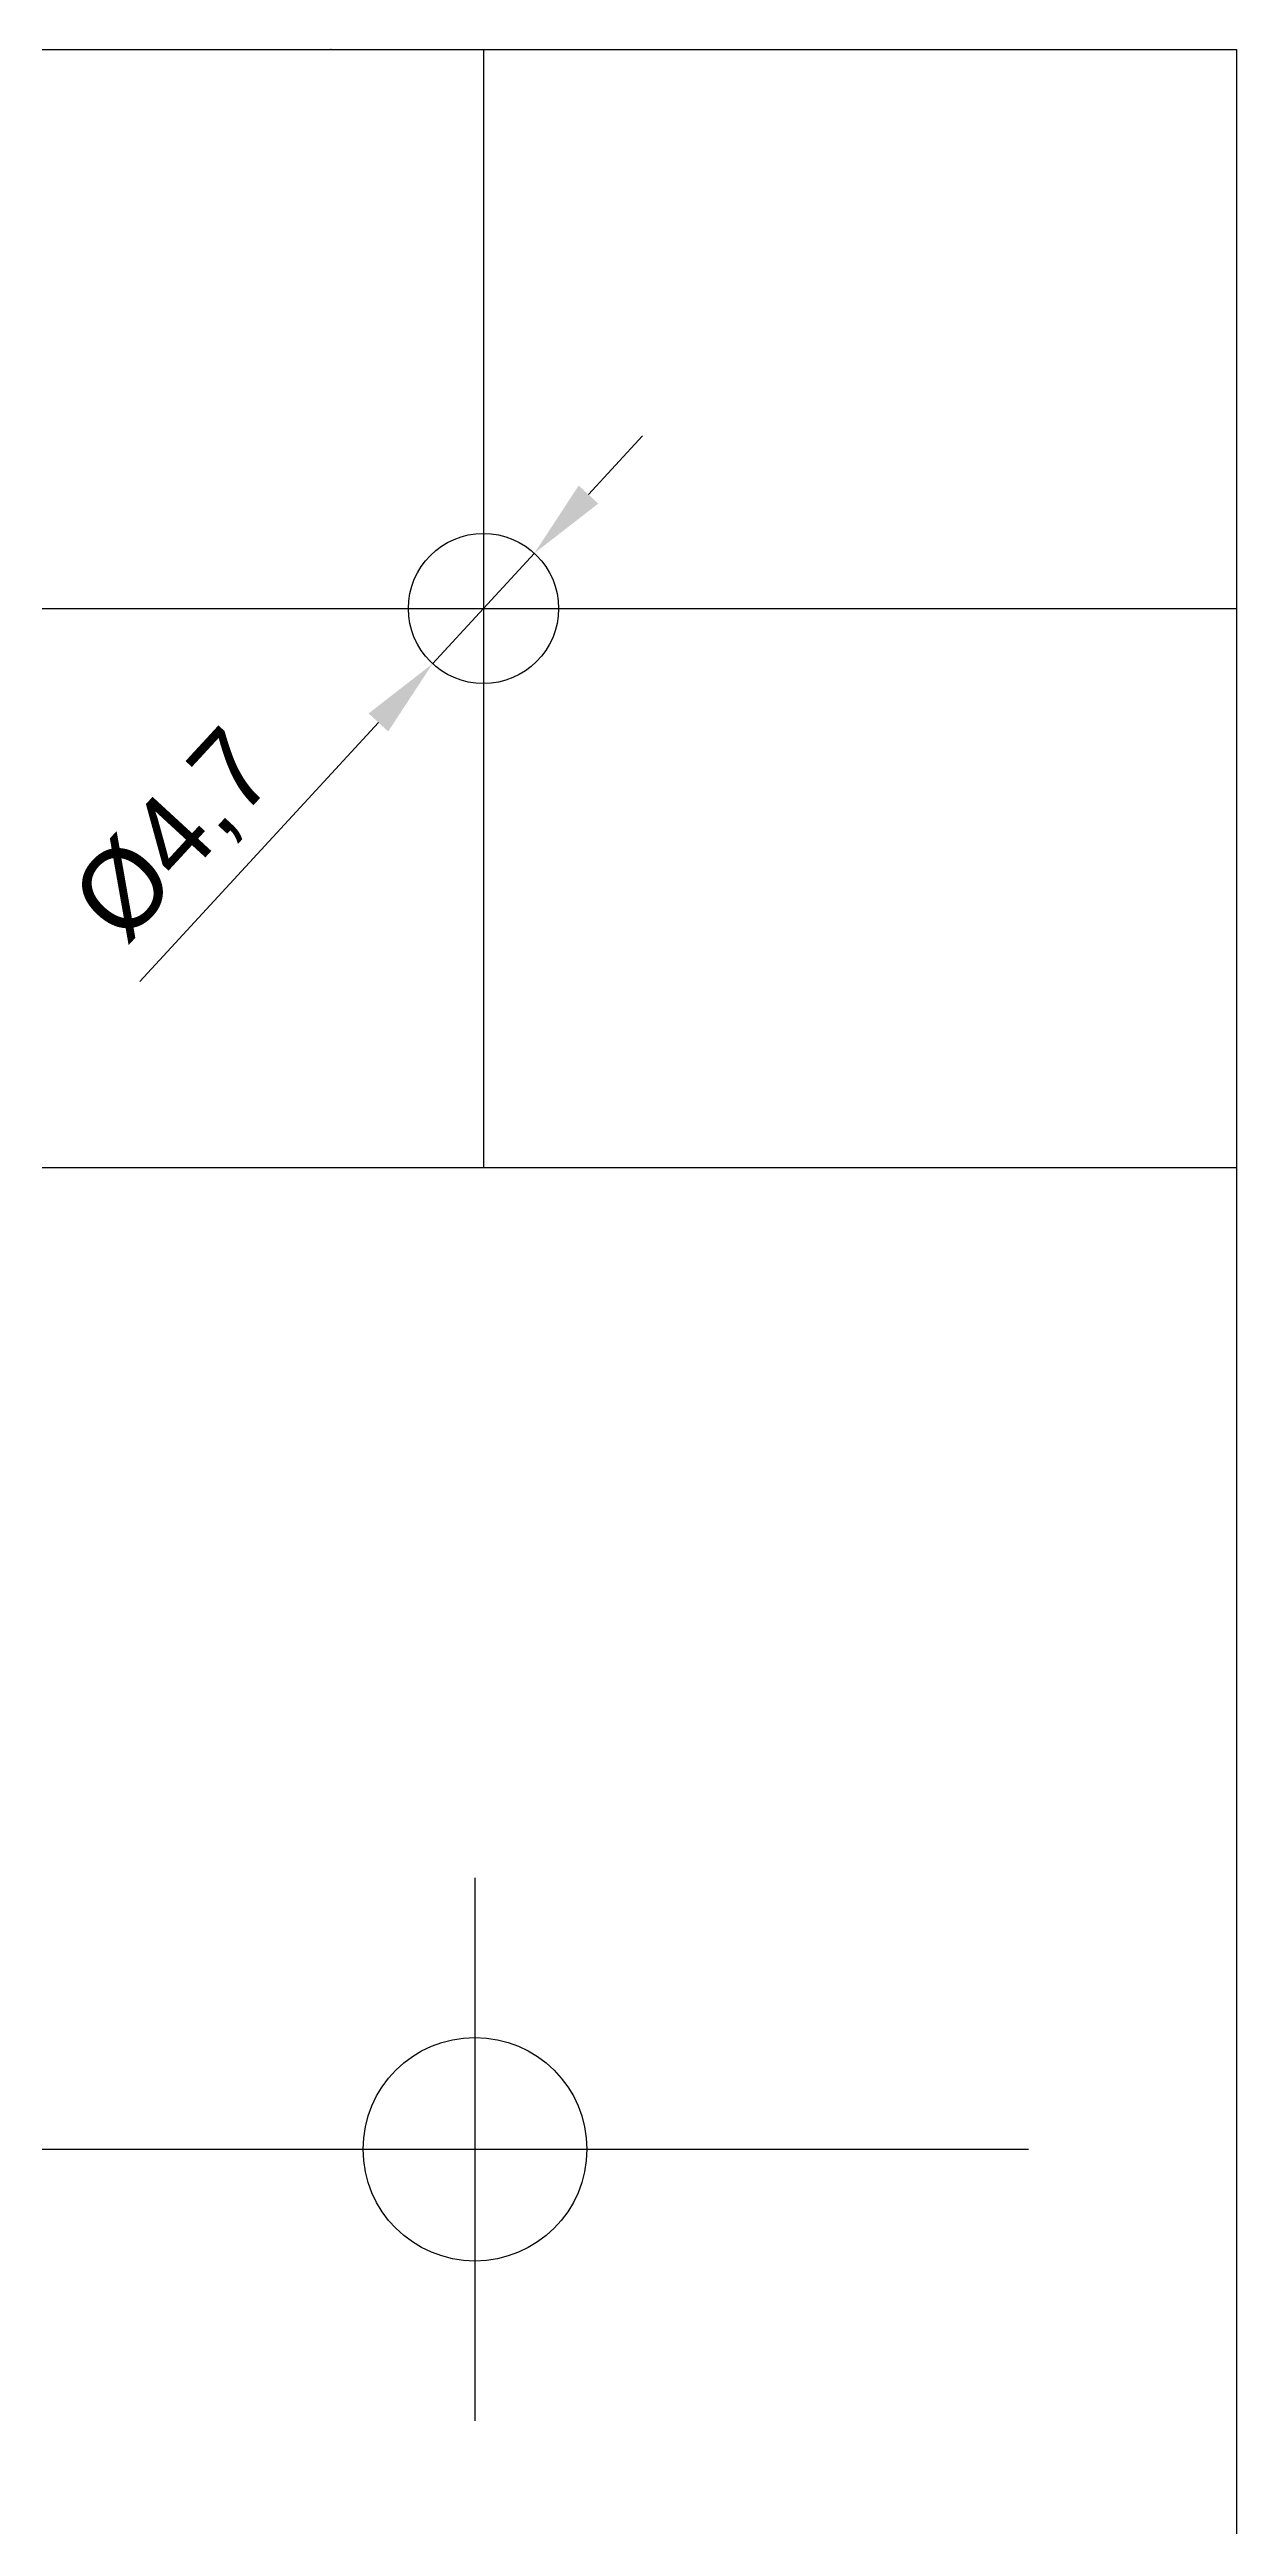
# Model space of a CAD drawing. Extents: x 0 to 85, y 0 to 190.
# Drawn here: x 47.9 to 85, y 112.5 to 190 of the extents above; entities that cross this region are included whole.
import ezdxf

# ---------------------------------------------------------------- set-up
doc = ezdxf.new("R2010")
doc.units = 0
doc.layers.get('0').update_dxf_attribs({"linetype": 'CONTINUOUS'})
doc.layers.get('DEFPOINTS').update_dxf_attribs({"linetype": 'CONTINUOUS'})
for name, color, linetype in [('ANNO', 7, 'CONTINUOUS'), ('HOLE', 7, 'CONTINUOUS'), ('PARTS', 131, 'CONTINUOUS')]:
    doc.layers.add(name, color=color, linetype=linetype)
doc.dimstyles.get("Standard").update_dxf_attribs({"dimtxt": 0.18, "dimasz": 0.18, "dimexe": 0.18, "dimexo": 0.0625, "dimgap": 0.09, "dimtad": 0, "dimtih": 1, "dimtoh": 1, "dimzin": 0, "dimcen": 0.09, "dimazin": 3, "dimtfac": 1, "dimtofl": 0, "dimtmove": 0, "dimatfit": 3})

# ---------------------------------------------------------------- blocks, each defined once
blk = doc.blocks.new('*U6')
at = {"layer": 'ANNO', "color": 0}
blk.add_text('Ø4,7', height=2.5, rotation=47.35385, dxfattribs=at).set_placement((50.194, 161.94))
blk = doc.blocks.new('*D2')
at = {"layer": 'ANNO', "color": 0}
for p, q in [((64.728, 176.067), (66.422, 177.906)), ((63.035, 174.229), (59.851, 170.771)), ((50.69, 160.826), (58.157, 168.933))]:
    blk.add_line(p, q, dxfattribs=at)
for points in [[(64.422, 176.35), (65.035, 175.785), (63.035, 174.229)], [(57.85, 169.215), (58.463, 168.65), (59.851, 170.771)]]:
    blk.add_solid(points, dxfattribs=at)
at = {"layer": 'DEFPOINTS', "color": 0}
for p in [(63.035, 174.229), (59.851, 170.771)]:
    blk.add_point(p, dxfattribs=at)
at = {"layer": 'ANNO'}
blk.add_blockref('*U6', (0, 0), dxfattribs=at)

msp = doc.modelspace()

# ---------------------------------------------------------------- linework, layer by layer
for p, q in [((0, 190), (85, 190)), ((85, 190), (85, 155)), ((0, 155), (85, 155)), ((85, 155), (85, 35))]:
    msp.add_line(p, q)
at = {"layer": 'HOLE'}
for p, q in [((61.443, 190), (61.443, 155)), ((0, 172.5), (85, 172.5)), ((61.178, 132.763), (61.178, 115.763)), ((6.5, 124.263), (78.5, 124.263))]:
    msp.add_line(p, q, dxfattribs=at)
for centre, radius in [((61.443, 172.5), 2.35), ((61.178, 124.263), 3.5)]:
    msp.add_circle(centre, radius, dxfattribs=at)
at = {"layer": 'PARTS'}
msp.add_point((56.667, 190), dxfattribs=at)

# ---------------------------------------------------------------- dimensions: what is measured, and where the dimension line sits
at = {"layer": 'ANNO'}
dim = msp.add_diameter_dim_2p(p1=(63.035, 174.229), p2=(59.851, 170.771), dimstyle='Standard', dxfattribs=at)
dim.commit()
dim.dimension.update_dxf_attribs({"geometry": '*D2', "text_midpoint": (51.982, 165.429)})

doc.saveas('drawing.dxf')
